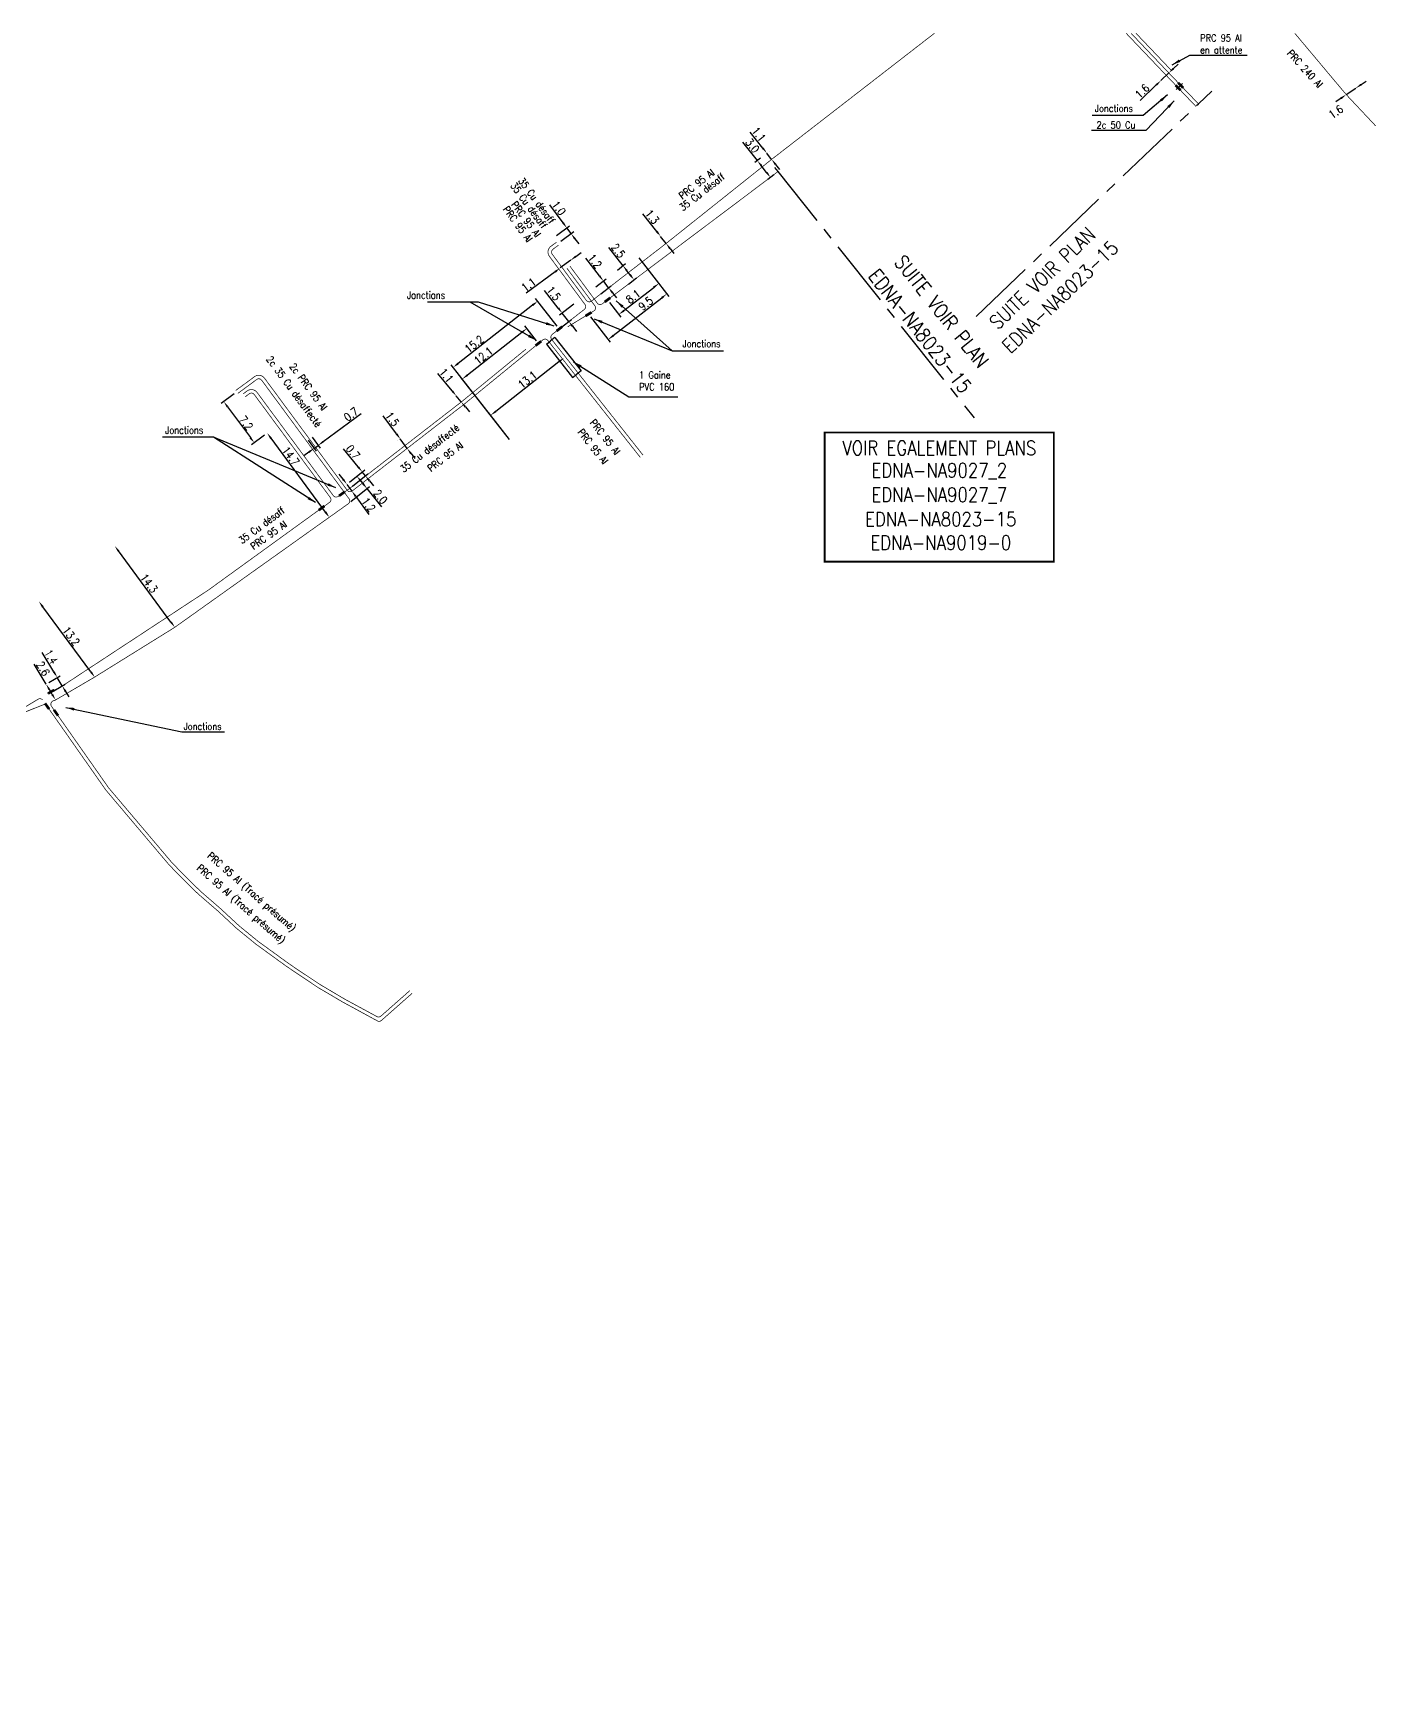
# Model space of a CAD drawing. Header units: millimetres. Extents: x 185000 to 186000, y 127000 to 128000.
# Drawn here: x 185811.2 to 186000, y 127768.6 to 128000.1 of the extents above; entities that cross this region are included whole.
import ezdxf
from ezdxf.enums import TextEntityAlignment as Align

# ---------------------------------------------------------------- set-up
doc = ezdxf.new("R2010")
doc.units = ezdxf.units.MM
doc.header["$PDMODE"] = 34
doc.linetypes.add('CENTER2', pattern=[28.575, 19.05, -3.175, 3.175, -3.175])
doc.layers.get('0').update_dxf_attribs({"linetype": 'CONTINUOUS'})
doc.layers.get('DEFPOINTS').update_dxf_attribs({"linetype": 'CONTINUOUS'})
for name, color, linetype in [('M_120', 5, 'M_ST_13'), ('M_300', 7, 'CONTINUOUS'), ('M_400', 7, 'CONTINUOUS'), ('M_908', 252, 'CONTINUOUS'), ('M_930', 7, 'CONTINUOUS')]:
    doc.layers.add(name, color=color, linetype=linetype)
doc.styles.get("Standard").update_dxf_attribs({"font": 'romans.shx', "width": 0.85})
doc.linetypes.add('M_ST_13', pattern='A,5,-0.3,["oo",Standard,S=1.5,R=0,X=0,Y=-0.5],-3', length=8.3)
doc.linetypes.add('MT_HS', pattern='A,2,-1,["E",Standard,S=0.85,R=0,X=-0.27,Y=-0.4],-1', length=4)
doc.dimstyles.get("Standard").update_dxf_attribs({"dimtxt": 1.5, "dimasz": 1.2, "dimexe": 0.625, "dimexo": 0.625, "dimgap": 0.25, "dimtad": 1, "dimdec": 1, "dimzin": 0, "dimdsep": 46, "dimtxsty": 'Standard', "dimcen": -0.5, "dimadec": 0, "dimazin": 0, "dimtfac": 1, "dimtdec": 1, "dimtmove": 0, "dimatfit": 3, "dimfxl": 0, "dimtolj": 1, "dimtzin": 0, "dimarcsym": 0})

# ---------------------------------------------------------------- blocks, each defined once
blk = doc.blocks.new('*D26')
at = {"layer": 'DEFPOINTS', "color": 0, "linetype": 'Continuous', "transparency": 16777216}
for p in [(185997.18, 127992.27), (185997.18, 127992.27), (185995.86, 127991.37)]:
    blk.add_point(p, dxfattribs=at)
at = {"layer": 'M_120', "color": 0, "linetype": 'Continuous', "lineweight": -2, "transparency": 16777216}
for p, q in [((185995.86, 127991.37), (185997.18, 127992.27)), ((185997.93, 127992.78), (185998.67, 127993.29)), ((185995.12, 127990.86), (185994.38, 127990.36))]:
    blk.add_line(p, q, dxfattribs=at)
at = {"layer": 'M_120', "color": 0, "linetype": 'Continuous', "transparency": 16777216}
for points in [[(185997.84, 127992.9), (185998.01, 127992.66), (185997.18, 127992.27)], [(185995.03, 127990.99), (185995.2, 127990.74), (185995.86, 127991.37)]]:
    blk.add_solid(points, dxfattribs=at)
at = {"layer": 'M_120', "color": 0, "linetype": 'Continuous', "transparency": 16777216, "insert": (185994.39, 127988.96), "char_height": 1.125, "attachment_point": 5, "rotation": 34.3166}
blk.add_mtext('\\A1;1.6', dxfattribs=at)
blk = doc.blocks.new('*D255')
at = {"layer": 'DEFPOINTS', "color": 0, "linetype": 'MT_HS', "transparency": 16777216}
for p in [(185813.03, 127908.5), (185814.6, 127909.43), (185813.75, 127907.29)]:
    blk.add_point(p, dxfattribs=at)
at = {"layer": 'M_908', "color": 0, "linetype": 'MT_HS', "lineweight": -2, "transparency": 16777216}
for p, q in [((185814.14, 127910.2), (185812.51, 127912.94)), ((185813.44, 127908.74), (185815.01, 127909.67)), ((185814.15, 127907.53), (185815.72, 127908.47)), ((185815.32, 127908.23), (185814.6, 127909.43)), ((185815.78, 127907.45), (185816.24, 127906.68))]:
    blk.add_line(p, q, dxfattribs=at)
at = {"layer": 'M_908', "color": 0, "linetype": 'MT_HS', "transparency": 16777216}
for points in [[(185814.27, 127910.28), (185814.01, 127910.13), (185814.6, 127909.43)], [(185815.91, 127907.53), (185815.65, 127907.38), (185815.32, 127908.23)]]:
    blk.add_solid(points, dxfattribs=at)
at = {"layer": 'M_908', "color": 0, "linetype": 'MT_HS', "transparency": 16777216, "insert": (185813.74, 127912.34), "char_height": 1.125, "attachment_point": 5, "rotation": 300.7984}
blk.add_mtext('\\A1;1.4', dxfattribs=at)
blk = doc.blocks.new('*D256')
at = {"layer": 'DEFPOINTS', "color": 0, "linetype": 'Continuous', "transparency": 16777216}
for p in [(185857.49, 127938.33), (185855.33, 127936.58), (185855.77, 127936.03)]:
    blk.add_point(p, dxfattribs=at)
at = {"layer": 'M_908', "color": 0, "linetype": 'Continuous', "lineweight": -2, "transparency": 16777216}
for p, q in [((185856.92, 127939.03), (185854.85, 127941.58)), ((185855.69, 127936.87), (185857.85, 127938.63)), ((185857.93, 127937.79), (185857.49, 127938.33)), ((185856.13, 127936.33), (185858.29, 127938.08)), ((185858.5, 127937.09), (185859.06, 127936.39))]:
    blk.add_line(p, q, dxfattribs=at)
at = {"layer": 'M_908', "color": 0, "linetype": 'Continuous', "transparency": 16777216}
for points in [[(185857.04, 127939.12), (185856.8, 127938.94), (185857.49, 127938.33)], [(185858.61, 127937.18), (185858.38, 127936.99), (185857.93, 127937.79)]]:
    blk.add_solid(points, dxfattribs=at)
at = {"layer": 'M_908', "color": 0, "linetype": 'Continuous', "transparency": 16777216, "insert": (185856.19, 127941.12), "char_height": 1.125, "attachment_point": 5, "rotation": 309.061}
blk.add_mtext('\\A1;0.7', dxfattribs=at)
blk = doc.blocks.new('*D257')
at = {"layer": 'DEFPOINTS', "color": 0, "linetype": 'Continuous', "transparency": 16777216}
for p in [(185870.72, 127949.01), (185870.72, 127949.01), (185871.42, 127948.16)]:
    blk.add_point(p, dxfattribs=at)
at = {"layer": 'M_908', "color": 0, "linetype": 'Continuous', "lineweight": -2, "transparency": 16777216}
for p, q in [((185870.15, 127949.71), (185868.12, 127952.17)), ((185871.42, 127948.16), (185870.72, 127949.01)), ((185871.99, 127947.47), (185872.56, 127946.77))]:
    blk.add_line(p, q, dxfattribs=at)
at = {"layer": 'M_908', "color": 0, "linetype": 'Continuous', "transparency": 16777216}
for points in [[(185870.26, 127949.8), (185870.03, 127949.61), (185870.72, 127949.01)], [(185872.1, 127947.56), (185871.87, 127947.37), (185871.42, 127948.16)]]:
    blk.add_solid(points, dxfattribs=at)
at = {"layer": 'M_908', "color": 0, "linetype": 'Continuous', "transparency": 16777216, "insert": (185869.33, 127951.89), "char_height": 1.125, "attachment_point": 5, "rotation": 309.4143}
blk.add_mtext('\\A1;1.1', dxfattribs=at)
blk = doc.blocks.new('*D258')
at = {"layer": 'DEFPOINTS', "color": 0, "linetype": 'Continuous', "transparency": 16777216}
for p in [(185896.08, 127968.81), (185899.19, 127964.82), (185891.97, 127962.51)]:
    blk.add_point(p, dxfattribs=at)
at = {"layer": 'M_908', "color": 0, "linetype": 'Continuous', "lineweight": -2, "transparency": 16777216}
for p, q in [((185896.37, 127968.44), (185899.47, 127964.45)), ((185894.28, 127961.01), (185898.48, 127964.27)), ((185892.26, 127962.14), (185893.86, 127960.08))]:
    blk.add_line(p, q, dxfattribs=at)
at = {"layer": 'M_908', "color": 0, "linetype": 'Continuous', "transparency": 16777216}
for points in [[(185898.38, 127964.39), (185898.57, 127964.15), (185899.19, 127964.82)], [(185894.19, 127961.12), (185894.38, 127960.89), (185893.57, 127960.45)]]:
    blk.add_solid(points, dxfattribs=at)
at = {"layer": 'M_908', "color": 0, "linetype": 'Continuous', "transparency": 16777216, "insert": (185895.59, 127962.98), "char_height": 1.125, "attachment_point": 5, "rotation": 37.8906}
blk.add_mtext('\\A1;8.1', dxfattribs=at)
blk = doc.blocks.new('*D259')
at = {"layer": 'DEFPOINTS', "color": 0, "linetype": 'Continuous', "transparency": 16777216}
for p in [(185893.02, 127966.43), (185894.16, 127967.32), (185894.55, 127964.45)]:
    blk.add_point(p, dxfattribs=at)
at = {"layer": 'M_908', "color": 0, "linetype": 'Continuous', "lineweight": -2, "transparency": 16777216}
for p, q in [((185894.16, 127967.32), (185892.15, 127969.9)), ((185893.39, 127966.71), (185894.53, 127967.61)), ((185895.15, 127966.05), (185894.72, 127966.61)), ((185894.92, 127964.74), (185896.07, 127965.63))]:
    blk.add_line(p, q, dxfattribs=at)
at = {"layer": 'M_908', "color": 0, "linetype": 'Continuous', "transparency": 16777216}
for points in [[(185894.84, 127966.7), (185894.6, 127966.51), (185894.16, 127967.32)], [(185895.27, 127966.15), (185895.03, 127965.96), (185895.7, 127965.34)]]:
    blk.add_solid(points, dxfattribs=at)
at = {"layer": 'M_908', "color": 0, "linetype": 'Continuous', "transparency": 16777216, "insert": (185893.47, 127969.43), "char_height": 1.125, "attachment_point": 5, "rotation": 307.8906}
blk.add_mtext('\\A1;2.5', dxfattribs=at)
blk = doc.blocks.new('*D260')
at = {"layer": 'DEFPOINTS', "color": 0, "linetype": 'Continuous', "transparency": 16777216}
for p in [(185913.86, 127982.74), (185913.05, 127982.1), (185915.71, 127980.37)]:
    blk.add_point(p, dxfattribs=at)
at = {"layer": 'M_908', "color": 0, "linetype": 'Continuous', "lineweight": -2, "transparency": 16777216}
for p, q in [((185913.05, 127982.1), (185911.03, 127984.68)), ((185913.5, 127982.45), (185912.68, 127981.81)), ((185914.34, 127980.44), (185913.6, 127981.39)), ((185915.35, 127980.09), (185914.53, 127979.45))]:
    blk.add_line(p, q, dxfattribs=at)
at = {"layer": 'M_908', "color": 0, "linetype": 'Continuous', "transparency": 16777216}
for points in [[(185913.72, 127981.48), (185913.49, 127981.3), (185913.05, 127982.1)], [(185914.46, 127980.54), (185914.23, 127980.35), (185914.9, 127979.74)]]:
    blk.add_solid(points, dxfattribs=at)
at = {"layer": 'M_908', "color": 0, "linetype": 'Continuous', "transparency": 16777216, "insert": (185912.35, 127984.2), "char_height": 1.125, "attachment_point": 5, "rotation": 308.0736}
blk.add_mtext('\\A1;3.0', dxfattribs=at)
blk = doc.blocks.new('*D261')
at = {"layer": 'DEFPOINTS', "color": 0, "linetype": 'Continuous', "transparency": 16777216}
for p in [(185896.08, 127968.81), (185900.33, 127963.36), (185889.3, 127960.5)]:
    blk.add_point(p, dxfattribs=at)
at = {"layer": 'M_908', "color": 0, "linetype": 'Continuous', "lineweight": -2, "transparency": 16777216}
for p, q in [((185896.37, 127968.44), (185900.61, 127962.99)), ((185892.78, 127957.49), (185899.62, 127962.8)), ((185889.59, 127960.13), (185892.36, 127956.56))]:
    blk.add_line(p, q, dxfattribs=at)
at = {"layer": 'M_908', "color": 0, "linetype": 'Continuous', "transparency": 16777216}
for points in [[(185899.52, 127962.92), (185899.71, 127962.69), (185900.33, 127963.36)], [(185892.69, 127957.61), (185892.88, 127957.37), (185892.07, 127956.93)]]:
    blk.add_solid(points, dxfattribs=at)
at = {"layer": 'M_908', "color": 0, "linetype": 'Continuous', "transparency": 16777216, "insert": (185897.36, 127962), "char_height": 1.125, "attachment_point": 5, "rotation": 37.8908}
blk.add_mtext('\\A1;9.5', dxfattribs=at)
blk = doc.blocks.new('*D367')
at = {"layer": 'DEFPOINTS', "color": 0, "linetype": 'Continuous', "transparency": 16777216}
for p in [(185885.33, 127967), (185886.81, 127968.09), (185886.81, 127968.09)]:
    blk.add_point(p, dxfattribs=at)
at = {"layer": 'M_120', "color": 0, "linetype": 'Continuous', "lineweight": -2, "transparency": 16777216}
for p, q in [((185887.53, 127968.62), (185888.26, 127969.16)), ((185884.61, 127966.47), (185880.54, 127963.46)), ((185886.81, 127968.09), (185885.33, 127967))]:
    blk.add_line(p, q, dxfattribs=at)
at = {"layer": 'M_120', "color": 0, "linetype": 'Continuous', "transparency": 16777216}
for points in [[(185887.44, 127968.74), (185887.62, 127968.5), (185886.81, 127968.09)], [(185884.52, 127966.59), (185884.7, 127966.34), (185885.33, 127967)]]:
    blk.add_solid(points, dxfattribs=at)
at = {"layer": 'M_120', "color": 0, "linetype": 'Continuous', "transparency": 16777216, "insert": (185880.89, 127964.65), "char_height": 1.125, "attachment_point": 5, "rotation": 36.4218}
blk.add_mtext('\\A1;1.1', dxfattribs=at)
blk = doc.blocks.new('*D368')
at = {"layer": 'DEFPOINTS', "color": 0, "linetype": 'Continuous', "transparency": 16777216}
for p in [(185884.44, 127971.29), (185886.27, 127972.63), (185885.04, 127970.48)]:
    blk.add_point(p, dxfattribs=at)
at = {"layer": 'M_120', "color": 0, "linetype": 'Continuous', "lineweight": -2, "transparency": 16777216}
for p, q in [((185885.73, 127973.36), (185883.87, 127975.88)), ((185884.82, 127971.57), (185886.64, 127972.91)), ((185885.42, 127970.76), (185887.24, 127972.11)), ((185886.86, 127971.83), (185886.27, 127972.63)), ((185887.39, 127971.1), (185887.93, 127970.38))]:
    blk.add_line(p, q, dxfattribs=at)
at = {"layer": 'M_120', "color": 0, "linetype": 'Continuous', "transparency": 16777216}
for points in [[(185885.85, 127973.44), (185885.61, 127973.27), (185886.27, 127972.63)], [(185887.51, 127971.19), (185887.27, 127971.01), (185886.86, 127971.83)]]:
    blk.add_solid(points, dxfattribs=at)
at = {"layer": 'M_120', "color": 0, "linetype": 'Continuous', "transparency": 16777216, "insert": (185885.14, 127975.43), "char_height": 1.125, "attachment_point": 5, "rotation": 306.4218}
blk.add_mtext('\\A1;1.0', dxfattribs=at)
blk = doc.blocks.new('*D369')
at = {"layer": 'DEFPOINTS', "color": 0, "linetype": 'Continuous', "transparency": 16777216}
for p in [(185899.45, 127971.44), (185899.45, 127971.44), (185900.22, 127970.45)]:
    blk.add_point(p, dxfattribs=at)
at = {"layer": 'M_120', "color": 0, "linetype": 'Continuous', "lineweight": -2, "transparency": 16777216}
for p, q in [((185898.9, 127972.15), (185896.97, 127974.63)), ((185900.22, 127970.45), (185899.45, 127971.44)), ((185900.77, 127969.74), (185901.32, 127969.02))]:
    blk.add_line(p, q, dxfattribs=at)
at = {"layer": 'M_120', "color": 0, "linetype": 'Continuous', "transparency": 16777216}
for points in [[(185899.02, 127972.24), (185898.78, 127972.05), (185899.45, 127971.44)], [(185900.88, 127969.83), (185900.65, 127969.64), (185900.22, 127970.45)]]:
    blk.add_solid(points, dxfattribs=at)
at = {"layer": 'M_120', "color": 0, "linetype": 'Continuous', "transparency": 16777216, "insert": (185898.25, 127974.2), "char_height": 1.125, "attachment_point": 5, "rotation": 307.7825}
blk.add_mtext('\\A1;1.3', dxfattribs=at)
blk = doc.blocks.new('*D370')
at = {"layer": 'DEFPOINTS', "color": 0, "linetype": 'Continuous', "transparency": 16777216}
for p in [(185914.38, 127983.14), (185914.38, 127983.14), (185915.06, 127982.27)]:
    blk.add_point(p, dxfattribs=at)
at = {"layer": 'M_120', "color": 0, "linetype": 'Continuous', "lineweight": -2, "transparency": 16777216}
for p, q in [((185913.83, 127983.85), (185912.06, 127986.11)), ((185915.06, 127982.27), (185914.38, 127983.14)), ((185914.75, 127983.43), (185914.75, 127983.43)), ((185915.43, 127982.56), (185915.43, 127982.56)), ((185915.61, 127981.56), (185916.16, 127980.85))]:
    blk.add_line(p, q, dxfattribs=at)
at = {"layer": 'M_120', "color": 0, "linetype": 'Continuous', "transparency": 16777216}
for points in [[(185913.95, 127983.94), (185913.71, 127983.76), (185914.38, 127983.14)], [(185915.73, 127981.65), (185915.49, 127981.47), (185915.06, 127982.27)]]:
    blk.add_solid(points, dxfattribs=at)
at = {"layer": 'M_120', "color": 0, "linetype": 'Continuous', "transparency": 16777216, "insert": (185913.26, 127985.8), "char_height": 1.125, "attachment_point": 5, "rotation": 307.94}
blk.add_mtext('\\A1;1.1', dxfattribs=at)
blk = doc.blocks.new('*D371')
at = {"layer": 'DEFPOINTS', "color": 0, "linetype": 'Continuous', "transparency": 16777216}
for p in [(185862.84, 127942.96), (185862.84, 127942.96), (185863.82, 127941.64)]:
    blk.add_point(p, dxfattribs=at)
at = {"layer": 'M_120', "color": 0, "linetype": 'Continuous', "lineweight": -2, "transparency": 16777216}
for p, q in [((185862.31, 127943.68), (185860.44, 127946.21)), ((185863.82, 127941.64), (185862.84, 127942.96)), ((185862.46, 127942.68), (185862.46, 127942.68)), ((185863.44, 127941.36), (185863.44, 127941.36)), ((185864.35, 127940.91), (185864.88, 127940.19))]:
    blk.add_line(p, q, dxfattribs=at)
at = {"layer": 'M_120', "color": 0, "linetype": 'Continuous', "transparency": 16777216}
for points in [[(185862.43, 127943.77), (185862.19, 127943.59), (185862.84, 127942.96)], [(185864.47, 127941), (185864.23, 127940.82), (185863.82, 127941.64)]]:
    blk.add_solid(points, dxfattribs=at)
at = {"layer": 'M_120', "color": 0, "linetype": 'Continuous', "transparency": 16777216, "insert": (185861.71, 127945.76), "char_height": 1.125, "attachment_point": 5, "rotation": 306.4218}
blk.add_mtext('\\A1;1.5', dxfattribs=at)
blk = doc.blocks.new('*D372')
at = {"layer": 'DEFPOINTS', "color": 0, "linetype": 'Continuous', "transparency": 16777216}
for p in [(185855.33, 127936.58), (185855.33, 127936.58), (185856.04, 127935.61)]:
    blk.add_point(p, dxfattribs=at)
at = {"layer": 'M_120', "color": 0, "linetype": 'Continuous', "lineweight": -2, "transparency": 16777216}
for p, q in [((185854.79, 127937.3), (185854.26, 127938.03)), ((185855.33, 127936.58), (185856.04, 127935.61)), ((185856.42, 127935.89), (185856.42, 127935.89)), ((185856.58, 127934.89), (185858.44, 127932.36))]:
    blk.add_line(p, q, dxfattribs=at)
at = {"layer": 'M_120', "color": 0, "linetype": 'Continuous', "transparency": 16777216}
for points in [[(185854.91, 127937.39), (185854.67, 127937.21), (185855.33, 127936.58)], [(185856.7, 127934.98), (185856.45, 127934.8), (185856.04, 127935.61)]]:
    blk.add_solid(points, dxfattribs=at)
at = {"layer": 'M_120', "color": 0, "linetype": 'Continuous', "transparency": 16777216, "insert": (185858.38, 127933.71), "char_height": 1.125, "attachment_point": 5, "rotation": 306.4218}
blk.add_mtext('\\A1;1.2', dxfattribs=at)
blk = doc.blocks.new('*D373')
at = {"layer": 'DEFPOINTS', "color": 0, "linetype": 'Continuous', "transparency": 16777216}
for p in [(185839.86, 127949.57), (185844.14, 127943.78), (185842.3, 127942.43)]:
    blk.add_point(p, dxfattribs=at)
at = {"layer": 'M_120', "color": 0, "linetype": 'Continuous', "lineweight": -2, "transparency": 16777216}
for p, q in [((185839.48, 127949.3), (185837.65, 127947.94)), ((185838.56, 127947.49), (185841.76, 127943.15)), ((185843.76, 127943.5), (185841.92, 127942.15))]:
    blk.add_line(p, q, dxfattribs=at)
at = {"layer": 'M_120', "color": 0, "linetype": 'Continuous', "transparency": 16777216}
for points in [[(185838.68, 127947.58), (185838.44, 127947.41), (185838.02, 127948.22)], [(185841.88, 127943.24), (185841.64, 127943.06), (185842.3, 127942.43)]]:
    blk.add_solid(points, dxfattribs=at)
at = {"layer": 'M_120', "color": 0, "linetype": 'Continuous', "transparency": 16777216, "insert": (185841.17, 127945.21), "char_height": 1.125, "attachment_point": 5, "rotation": 306.4218}
blk.add_mtext('\\A1;7.2', dxfattribs=at)
blk = doc.blocks.new('*D374')
at = {"layer": 'DEFPOINTS', "color": 0, "linetype": 'Continuous', "transparency": 16777216}
for p in [(185849.59, 127943.18), (185850.15, 127943.6), (185851.29, 127942.05)]:
    blk.add_point(p, dxfattribs=at)
at = {"layer": 'M_120', "color": 0, "linetype": 'Continuous', "lineweight": -2, "transparency": 16777216}
for p, q in [((185852.01, 127942.59), (185857.34, 127946.52)), ((185850.43, 127943.22), (185851.57, 127941.68)), ((185850, 127941.1), (185849.28, 127940.57)), ((185849.87, 127942.8), (185851, 127941.26)), ((185850.72, 127941.64), (185851.29, 127942.05))]:
    blk.add_line(p, q, dxfattribs=at)
at = {"layer": 'M_120', "color": 0, "linetype": 'Continuous', "transparency": 16777216}
for points in [[(185849.91, 127941.23), (185850.09, 127940.98), (185850.72, 127941.64)], [(185851.92, 127942.71), (185852.1, 127942.47), (185851.29, 127942.05)]]:
    blk.add_solid(points, dxfattribs=at)
at = {"layer": 'M_120', "color": 0, "linetype": 'Continuous', "transparency": 16777216, "insert": (185855.93, 127946.42), "char_height": 1.125, "attachment_point": 5, "rotation": 36.4218}
blk.add_mtext('\\A1;0.7', dxfattribs=at)
blk = doc.blocks.new('*D375')
at = {"layer": 'DEFPOINTS', "color": 0, "linetype": 'Continuous', "transparency": 16777216}
for p in [(185822.68, 127927.95), (185822.68, 127927.95), (185831.14, 127916.48)]:
    blk.add_point(p, dxfattribs=at)
at = {"layer": 'M_120', "color": 0, "linetype": 'Continuous', "lineweight": -2, "transparency": 16777216}
blk.add_line((185830.6, 127917.2), (185823.21, 127927.22), dxfattribs=at)
at = {"layer": 'M_120', "color": 0, "linetype": 'Continuous', "transparency": 16777216}
for points in [[(185823.33, 127927.31), (185823.09, 127927.13), (185822.68, 127927.95)], [(185830.72, 127917.29), (185830.48, 127917.12), (185831.14, 127916.48)]]:
    blk.add_solid(points, dxfattribs=at)
at = {"layer": 'M_120', "color": 0, "linetype": 'Continuous', "transparency": 16777216, "insert": (185827.51, 127922.66), "char_height": 1.125, "attachment_point": 5, "rotation": 306.4218}
blk.add_mtext('\\A1;14.3', dxfattribs=at)
blk = doc.blocks.new('*D376')
at = {"layer": 'DEFPOINTS', "color": 0, "linetype": 'Continuous', "transparency": 16777216}
for p in [(185844.14, 127943.78), (185844.14, 127943.78), (185852.86, 127931.95)]:
    blk.add_point(p, dxfattribs=at)
at = {"layer": 'M_120', "color": 0, "linetype": 'Continuous', "lineweight": -2, "transparency": 16777216}
for p, q in [((185843.76, 127943.5), (185843.76, 127943.5)), ((185852.33, 127932.68), (185844.67, 127943.06)), ((185852.49, 127931.67), (185852.49, 127931.67))]:
    blk.add_line(p, q, dxfattribs=at)
at = {"layer": 'M_120', "color": 0, "linetype": 'Continuous', "transparency": 16777216}
for points in [[(185844.79, 127943.15), (185844.55, 127942.97), (185844.14, 127943.78)], [(185852.45, 127932.77), (185852.21, 127932.59), (185852.86, 127931.95)]]:
    blk.add_solid(points, dxfattribs=at)
at = {"layer": 'M_120', "color": 0, "linetype": 'Continuous', "transparency": 16777216, "insert": (185847.44, 127940.56), "char_height": 1.125, "attachment_point": 5, "rotation": 306.4218}
blk.add_mtext('\\A1;14.7', dxfattribs=at)
blk = doc.blocks.new('*D377')
at = {"layer": 'DEFPOINTS', "color": 0, "linetype": 'Continuous', "transparency": 16777216}
for p in [(185812.04, 127920.1), (185812.04, 127920.1), (185819.87, 127909.48)]:
    blk.add_point(p, dxfattribs=at)
at = {"layer": 'M_120', "color": 0, "linetype": 'Continuous', "lineweight": -2, "transparency": 16777216}
blk.add_line((185819.34, 127910.2), (185812.57, 127919.37), dxfattribs=at)
at = {"layer": 'M_120', "color": 0, "linetype": 'Continuous', "transparency": 16777216}
for points in [[(185812.69, 127919.46), (185812.45, 127919.28), (185812.04, 127920.1)], [(185819.46, 127910.29), (185819.22, 127910.11), (185819.87, 127909.48)]]:
    blk.add_solid(points, dxfattribs=at)
at = {"layer": 'M_120', "color": 0, "linetype": 'Continuous', "transparency": 16777216, "insert": (185816.56, 127915.23), "char_height": 1.125, "attachment_point": 5, "rotation": 306.4218}
blk.add_mtext('\\A1;13.2', dxfattribs=at)
blk = doc.blocks.new('*D378')
at = {"layer": 'DEFPOINTS', "color": 0, "linetype": 'Continuous', "transparency": 16777216}
for p in [(185813.03, 127908.5), (185813.03, 127908.5), (185814.37, 127906.26)]:
    blk.add_point(p, dxfattribs=at)
at = {"layer": 'M_120', "color": 0, "linetype": 'Continuous', "lineweight": -2, "transparency": 16777216}
for p, q in [((185813.03, 127908.5), (185811.36, 127911.31)), ((185813.9, 127907.04), (185813.5, 127907.72))]:
    blk.add_line(p, q, dxfattribs=at)
at = {"layer": 'M_120', "color": 0, "linetype": 'Continuous', "transparency": 16777216}
for points in [[(185813.62, 127907.8), (185813.37, 127907.65), (185813.03, 127908.5)], [(185814.03, 127907.11), (185813.78, 127906.96), (185814.37, 127906.26)]]:
    blk.add_solid(points, dxfattribs=at)
at = {"layer": 'M_120', "color": 0, "linetype": 'Continuous', "transparency": 16777216, "insert": (185812.61, 127910.67), "char_height": 1.125, "attachment_point": 5, "rotation": 300.7984}
blk.add_mtext('\\A1;2.6', dxfattribs=at)
blk = doc.blocks.new('*D404')
at = {"layer": 'DEFPOINTS', "color": 0, "linetype": 'Continuous', "transparency": 16777216}
for p in [(185970.91, 127994.42), (185969.79, 127993.35), (185969.79, 127993.35)]:
    blk.add_point(p, dxfattribs=at)
at = {"layer": 'M_120', "color": 0, "linetype": 'Continuous', "lineweight": -2, "transparency": 16777216}
for p, q in [((185970.91, 127994.42), (185969.79, 127993.35)), ((185971.56, 127995.04), (185972.21, 127995.67)), ((185969.14, 127992.73), (185966.87, 127990.55))]:
    blk.add_line(p, q, dxfattribs=at)
at = {"layer": 'M_120', "color": 0, "linetype": 'Continuous', "transparency": 16777216}
for points in [[(185971.46, 127995.15), (185971.66, 127994.94), (185970.91, 127994.42)], [(185969.04, 127992.84), (185969.24, 127992.62), (185969.79, 127993.35)]]:
    blk.add_solid(points, dxfattribs=at)
at = {"layer": 'M_120', "color": 0, "linetype": 'Continuous', "transparency": 16777216, "insert": (185967.16, 127991.87), "char_height": 1.125, "attachment_point": 5, "rotation": 43.751}
blk.add_mtext('\\A1;1.6', dxfattribs=at)
blk = doc.blocks.new('*D405')
at = {"layer": 'DEFPOINTS', "color": 0, "linetype": 'Continuous', "transparency": 16777216}
for p in [(185855.33, 127936.58), (185856.74, 127937.73), (185855.53, 127933.85)]:
    blk.add_point(p, dxfattribs=at)
at = {"layer": 'M_120', "color": 0, "linetype": 'Continuous', "lineweight": -2, "transparency": 16777216}
for p, q in [((185855.69, 127936.87), (185857.11, 127938.02)), ((185855.89, 127934.15), (185858.52, 127936.28)), ((185857.31, 127937.03), (185857.59, 127936.68)), ((185858.16, 127935.98), (185860.22, 127933.44))]:
    blk.add_line(p, q, dxfattribs=at)
at = {"layer": 'M_120', "color": 0, "linetype": 'Continuous', "transparency": 16777216}
for points in [[(185857.43, 127937.12), (185857.19, 127936.93), (185856.74, 127937.73)], [(185857.71, 127936.78), (185857.47, 127936.59), (185858.16, 127935.98)]]:
    blk.add_solid(points, dxfattribs=at)
at = {"layer": 'M_120', "color": 0, "linetype": 'Continuous', "transparency": 16777216, "insert": (185860.06, 127934.83), "char_height": 1.125, "attachment_point": 5, "rotation": 309.061}
blk.add_mtext('\\A1;2.0', dxfattribs=at)
blk = doc.blocks.new('M_300_04')
at = {"color": 0, "linetype": 'Continuous'}
blk.add_line((0, 0.375), (0, -0.375), dxfattribs=at)
blk.add_solid([(-0.5, 0.1875), (-0.5, -0.1875), (0.5, 0.1875), (0.5, -0.1875)], dxfattribs=at)
at = {"color": 0, "linetype": 'Continuous', "width": 0.75, "flags": 3}
for tag, p in [('DEF_LEG', (0, -5)), ('DEF_COUP', (0, -7.5)), ('DEF_TYPE', (0, -10))]:
    blk.add_attdef(tag, text='', height=1.2, dxfattribs=at).set_placement(p, align=Align.MIDDLE)
blk = doc.blocks.new('M_300_03')
at = {"color": 0, "linetype": 'Continuous'}
blk.add_solid([(-0.5, 0.1875), (-0.5, -0.1875), (0.5, 0.1875), (0.5, -0.1875)], dxfattribs=at)
at = {"color": 0, "linetype": 'Continuous', "width": 0.75, "flags": 3}
for tag, p in [('DEF_LEG', (0, -5)), ('DEF_COUP', (0, -7.5)), ('DEF_TYPE', (0, -10))]:
    blk.add_attdef(tag, text='', height=1.2, dxfattribs=at).set_placement(p, align=Align.MIDDLE)
blk = doc.blocks.new('*D502')
at = {"layer": 'DEFPOINTS', "color": 0, "linetype": 'Continuous', "transparency": 16777216}
for p in [(185885.87, 127954.36), (185875.56, 127946.29), (185878.51, 127942.53)]:
    blk.add_point(p, dxfattribs=at)
at = {"layer": 'M_120', "color": 0, "linetype": 'Continuous', "lineweight": -2, "transparency": 16777216}
for p, q in [((185885.16, 127953.81), (185876.27, 127946.84)), ((185878.22, 127942.9), (185875.27, 127946.66))]:
    blk.add_line(p, q, dxfattribs=at)
at = {"layer": 'M_120', "color": 0, "linetype": 'Continuous', "transparency": 16777216}
for points in [[(185885.06, 127953.92), (185885.25, 127953.69), (185885.87, 127954.36)], [(185876.18, 127946.96), (185876.36, 127946.73), (185875.56, 127946.29)]]:
    blk.add_solid(points, dxfattribs=at)
at = {"layer": 'M_120', "color": 0, "linetype": 'Continuous', "transparency": 16777216, "insert": (185880.72, 127951.28), "char_height": 1.125, "attachment_point": 5, "rotation": 38.0794}
blk.add_mtext('\\A1;13.1', dxfattribs=at)
blk = doc.blocks.new('*D503')
at = {"layer": 'DEFPOINTS', "color": 0, "linetype": 'Continuous', "transparency": 16777216}
for p in [(185882.27, 127956.4), (185871.57, 127951.39), (185878.51, 127942.53)]:
    blk.add_point(p, dxfattribs=at)
at = {"layer": 'M_120', "color": 0, "linetype": 'Continuous', "lineweight": -2, "transparency": 16777216}
for p, q in [((185879.93, 127957.94), (185872.28, 127951.94)), ((185881.99, 127956.77), (185880.35, 127958.86)), ((185878.22, 127942.9), (185871.28, 127951.76))]:
    blk.add_line(p, q, dxfattribs=at)
at = {"layer": 'M_120', "color": 0, "linetype": 'Continuous', "transparency": 16777216}
for points in [[(185879.84, 127958.06), (185880.02, 127957.82), (185880.64, 127958.49)], [(185872.19, 127952.06), (185872.37, 127951.82), (185871.57, 127951.39)]]:
    blk.add_solid(points, dxfattribs=at)
at = {"layer": 'M_120', "color": 0, "linetype": 'Continuous', "transparency": 16777216, "insert": (185874.53, 127954.66), "char_height": 1.125, "attachment_point": 5, "rotation": 38.0794}
blk.add_mtext('\\A1;12.1', dxfattribs=at)
blk = doc.blocks.new('*D504')
at = {"layer": 'DEFPOINTS', "color": 0, "linetype": 'Continuous', "transparency": 16777216}
for p in [(185887.6, 127962.2), (185885.61, 127960.66), (185885.21, 127958.44)]:
    blk.add_point(p, dxfattribs=at)
at = {"layer": 'M_120', "color": 0, "linetype": 'Continuous', "lineweight": -2, "transparency": 16777216}
for p, q in [((185885.06, 127961.37), (185883.13, 127963.85)), ((185887.23, 127961.92), (185885.24, 127960.37)), ((185885.58, 127958.73), (185886.91, 127959.77)), ((185886.54, 127959.48), (185885.61, 127960.66)), ((185887.09, 127958.77), (185887.64, 127958.06))]:
    blk.add_line(p, q, dxfattribs=at)
at = {"layer": 'M_120', "color": 0, "linetype": 'Continuous', "transparency": 16777216}
for points in [[(185885.18, 127961.46), (185884.94, 127961.28), (185885.61, 127960.66)], [(185887.21, 127958.86), (185886.97, 127958.68), (185886.54, 127959.48)]]:
    blk.add_solid(points, dxfattribs=at)
at = {"layer": 'M_120', "color": 0, "linetype": 'Continuous', "transparency": 16777216, "insert": (185884.41, 127963.43), "char_height": 1.125, "attachment_point": 5, "rotation": 307.8906}
blk.add_mtext('\\A1;1.5', dxfattribs=at)
blk = doc.blocks.new('*D505')
at = {"layer": 'DEFPOINTS', "color": 0, "linetype": 'Continuous', "transparency": 16777216}
for p in [(185885.21, 127958.44), (185870.28, 127953.03), (185878.51, 127942.53)]:
    blk.add_point(p, dxfattribs=at)
at = {"layer": 'M_120', "color": 0, "linetype": 'Continuous', "lineweight": -2, "transparency": 16777216}
for p, q in [((185881.45, 127961.78), (185870.99, 127953.58)), ((185884.92, 127958.81), (185881.87, 127962.7)), ((185878.22, 127942.9), (185869.99, 127953.4))]:
    blk.add_line(p, q, dxfattribs=at)
at = {"layer": 'M_120', "color": 0, "linetype": 'Continuous', "transparency": 16777216}
for points in [[(185881.36, 127961.9), (185881.54, 127961.66), (185882.16, 127962.33)], [(185870.9, 127953.7), (185871.08, 127953.46), (185870.28, 127953.03)]]:
    blk.add_solid(points, dxfattribs=at)
at = {"layer": 'M_120', "color": 0, "linetype": 'Continuous', "transparency": 16777216, "insert": (185873.24, 127956.3), "char_height": 1.125, "attachment_point": 5, "rotation": 38.0794}
blk.add_mtext('\\A1;15.2', dxfattribs=at)
blk = doc.blocks.new('*D506')
at = {"layer": 'DEFPOINTS', "color": 0, "linetype": 'Continuous', "transparency": 16777216}
for p in [(185889.95, 127964.04), (185891.4, 127965.17), (185890.69, 127963.1)]:
    blk.add_point(p, dxfattribs=at)
at = {"layer": 'M_120', "color": 0, "linetype": 'Continuous', "lineweight": -2, "transparency": 16777216}
for p, q in [((185890.85, 127965.88), (185888.92, 127968.36)), ((185890.32, 127964.33), (185891.77, 127965.46)), ((185891.06, 127963.38), (185892.51, 127964.51)), ((185892.14, 127964.22), (185891.4, 127965.17)), ((185892.69, 127963.51), (185893.24, 127962.8))]:
    blk.add_line(p, q, dxfattribs=at)
at = {"layer": 'M_120', "color": 0, "linetype": 'Continuous', "transparency": 16777216}
for points in [[(185890.97, 127965.97), (185890.73, 127965.79), (185891.4, 127965.17)], [(185892.81, 127963.6), (185892.57, 127963.42), (185892.14, 127964.22)]]:
    blk.add_solid(points, dxfattribs=at)
at = {"layer": 'M_120', "color": 0, "linetype": 'Continuous', "transparency": 16777216, "insert": (185890.2, 127967.94), "char_height": 1.125, "attachment_point": 5, "rotation": 307.8982}
blk.add_mtext('\\A1;1.2', dxfattribs=at)

msp = doc.modelspace()

# ---------------------------------------------------------------- linework, layer by layer
at = {"layer": 'M_120', "const_width": 0.1}
for points in [[(185937.95, 128000), (185915.06, 127982.27), (185900.22, 127970.45), (185889.72, 127962.34, -0.420575), (185889.01, 127962.44), (185884.21, 127968.94, -0.414214), (185884.32, 127969.64), (185885.1, 127970.22)], [(185896.98, 127940.68), (185887.86, 127952.22), (185884.17, 127956.9), (185884.12, 127956.96, -0.416431), (185884.2, 127957.66), (185885.21, 127958.44), (185888.72, 127961.17, 0.406725), (185888.81, 127961.87), (185883.81, 127968.64, -0.414214), (185884.02, 127970.04), (185884.81, 127970.62)], [(185896.59, 127940.37), (185887.47, 127951.91), (185883.77, 127956.59), (185883.6, 127956.81, 0.418962), (185882.89, 127956.89), (185882.28, 127956.39), (185871.73, 127947.77), (185863.82, 127941.64), (185856.09, 127935.65, -0.421141), (185855.38, 127935.75), (185843.75, 127951.51, 0.414214), (185842.35, 127951.72), (185839.71, 127949.78)], [(185864.19, 127865.4), (185860.12, 127861.81, -0.314809), (185859.55, 127861.75), (185854.97, 127864.23), (185851.52, 127866.28), (185848, 127868.62), (185846.95, 127869.35), (185842.83, 127872.34), (185840.15, 127874.53), (185837.55, 127876.94), (185834.78, 127879.34), (185833.38, 127880.7), (185831.95, 127882.14), (185830.69, 127883.44), (185828.67, 127885.83), (185821.83, 127893.91), (185814.43, 127904.47), (185813.8, 127905.37, -0.48458), (185814.02, 127906.13), (185814.37, 127906.26), (185819.87, 127909.48), (185831.14, 127916.48), (185855.53, 127933.85, 0.419164), (185855.64, 127934.55), (185843.35, 127951.22, 0.414214), (185842.65, 127951.32), (185840.01, 127949.37)]]:
    msp.add_lwpolyline(points, format="xyb", dxfattribs=at)
for points in [[(185974.7, 127989.73), (185972.21, 127992.34), (185970.55, 127994.08), (185964.91, 128000)], [(185965.6, 128000), (185970.91, 127994.42), (185972.57, 127992.68), (185975.07, 127990.08)], [(185966.29, 128000), (185971.27, 127994.77)], [(185988.62, 128000), (185995.86, 127991.37), (185995.86, 127991.37), (186000, 127986.97)]]:
    msp.add_lwpolyline(points, dxfattribs=at)
at = {"layer": 'M_120', "ltscale": 0.5}
msp.add_lwpolyline([(185809.46, 127904.32, 0.1, 0.1, 0), (185812.59, 127905.56, 0.1, 0.1, -0.347182), (185813.18, 127905.38, 0.1, 0.1, 0), (185821.44, 127893.6, 0.1, 0.1, 0), (185828.28, 127885.51, 0.1, 0.1, 0), (185830.32, 127883.1, 0.1, 0.1, 0), (185831.59, 127881.79, 0.1, 0.1, 0), (185833.03, 127880.34, 0.1, 0.1, 0), (185834.44, 127878.97, 0.1, 0.1, 0), (185837.22, 127876.57, 0.1, 0.1, 0), (185839.82, 127874.15, 0.1, 0.1, 0), (185842.53, 127871.94, 0.1, 0.1, 0), (185846.66, 127868.94, 0.1, 0.1, 0), (185847.72, 127868.21, 0.1, 0.1, 0), (185851.25, 127865.85, 0.1, 0.1, 0), (185854.73, 127863.8, 0.1, 0.1, 0), (185859.62, 127861.14, 0.1, 0.1, 0.314809), (185860.19, 127861.2, 0.1, 0.1, 0), (185864.52, 127865.03, 0, 0, 0)], format="xyseb", dxfattribs=at)
at = {"layer": 'M_400', "color": 7, "linetype": 'CONTINUOUS'}
for p, q in [((185884.56, 127957.21), (185883.97, 127956.74)), ((185884.56, 127957.21), (185888.26, 127952.53)), ((185883.38, 127956.28), (185883.97, 127956.74)), ((185883.38, 127956.28), (185887.08, 127951.6)), ((185888.26, 127952.53), (185887.67, 127952.07)), ((185887.08, 127951.6), (185887.67, 127952.07))]:
    msp.add_line(p, q, dxfattribs=at)
at = {"layer": 'M_908', "linetype": 'MT_HS', "const_width": 0.1}
for points in [[(185915.94, 127980.55), (185915.71, 127980.37), (185894.55, 127964.45), (185891.97, 127962.51), (185891.24, 127961.96, -0.41696), (185890.54, 127962.06), (185886.7, 127967.26)], [(185886.39, 127958.73), (185889.3, 127960.5), (185890.06, 127960.96, 0.44015), (185890.2, 127961.69), (185886.27, 127966.96)], [(185840.75, 127949.3), (185841.31, 127949.71, -0.414081), (185842.71, 127949.5), (185853.42, 127935, 0.405362), (185854.11, 127934.88), (185854.64, 127935.25), (185855.74, 127936.02), (185871.42, 127948.16), (185880.51, 127955.59)], [(185813.23, 127907.15), (185813.75, 127907.42), (185815.32, 127908.23), (185835.85, 127921.71), (185851.78, 127933.24), (185852.88, 127934.03, 0.42312), (185852.99, 127934.74), (185842.31, 127949.21, 0.414081), (185841.61, 127949.31), (185841.04, 127948.89)]]:
    msp.add_lwpolyline(points, format="xyb", dxfattribs=at)
at = {"layer": 'M_908', "linetype": 'MT_HS'}
msp.add_lwpolyline([(185647.16, 127768.65, 0.1, 0.1, 0), (185652.21, 127777.27, 0.1, 0.1, 0), (185655.2, 127791.14, 0.1, 0.1, 0), (185656.57, 127792.49, 0.1, 0.1, 0), (185668.94, 127803.27, 0.1, 0.1, 0), (185674.59, 127807.66, 0.1, 0.1, 0), (185690.23, 127819.04, 0.1, 0.1, 0), (185691, 127819.6, 0.1, 0.1, 0), (185696.47, 127823.67, 0.1, 0.1, 0), (185707.14, 127832.14, 0.1, 0.1, 0), (185716.23, 127839.01, 0.1, 0.1, 0), (185722.04, 127844.86, 0.1, 0.1, 0), (185736.18, 127855.1, 0.1, 0.1, 0), (185741.07, 127859.69, 0.1, 0.1, 0), (185747.91, 127864.97, 0.1, 0.1, 0), (185754.75, 127869.85, 0.1, 0.1, 0), (185759.67, 127873.13, 0.1, 0.1, 0), (185774.88, 127883.23, 0.1, 0.1, 0), (185782.01, 127888.74, 0.1, 0.1, 0), (185793.19, 127895.21, 0.1, 0.1, 0), (185810.4, 127905.46, 0.1, 0.1, 0), (185811.92, 127906.37, 0.1, 0.1, -0.353135), (185812.54, 127906.28, 0.1, 0.1, -0.353135)], format="xyseb", dxfattribs=at)
at = {"layer": 'M_930', "linetype": 'CENTER2', "ltscale": 0.5, "flags": 128}
for points in [[(185943.84, 127960.19), (185974.7, 127989.73), (185975.07, 127990.08), (185976.94, 127991.87)], [(185915.48, 127981.14), (185915.94, 127980.55), (185943.53, 127945.92)]]:
    msp.add_lwpolyline(points, dxfattribs=at)
at = {"layer": 'M_930', "const_width": 0.25}
msp.add_lwpolyline([(185922.52, 127943.87), (185954.75, 127943.87), (185954.75, 127925.7), (185922.52, 127925.7)], close=True, dxfattribs=at)

# ---------------------------------------------------------------- block references
at = {"layer": 'M_300'}
for name, p, rotation in [('M_300_04', (185972.21, 127992.34), 133.7510123827992), ('M_300_04', (185972.57, 127992.68), 313.7510123827992), ('M_300_03', (185891.97, 127962.51), 216.9586199112083), ('M_300_03', (185889.3, 127960.5), 211.3253519983674), ('M_300_03', (185882.27, 127956.4), 37.89055570304053), ('M_300_03', (185885.21, 127958.44), 37.89055570304053), ('M_300_03', (185851.78, 127933.24), 35.98442421184987), ('M_300_03', (185854.64, 127935.25), 35.98442421184987), ('M_300_03', (185813.18, 127905.38), 305.020065044975), ('M_300_03', (185813.75, 127907.42), 29.7854200907381), ('M_300_03', (185814.43, 127904.47), 305.020065044975)]:
    msp.add_blockref(name, p, dxfattribs=dict(at, rotation=rotation))

# ---------------------------------------------------------------- texts
at = {"layer": 'M_120', "width": 0.85}
msp.add_text('PRC 240 Al', height=1, rotation=312.1839, dxfattribs=at).set_placement((185987.47, 127997.12))
for s, rotation, p in [('PRC 95 Al', 37.94, (185904.51, 127978.8)), ('PRC 95 Al', 306.4218, (185879.36, 127973.17)), ('PRC 95 Al', 306.4218, (185880.54, 127973.85)), ('2c PRC 95 Al', 306.4218, (185849.93, 127950.29)), ('PRC 95 Al', 308.3239, (185891.64, 127943.23)), ('PRC 95 Al', 308.3239, (185889.94, 127941.9)), ('PRC 95 Al', 37.7737, (185869.16, 127940.47)), ('PRC 95 Al', 35.4551, (185844.34, 127929.44)), ('PRC 95 Al (Tracé présumé)', 318.6425, (185840.42, 127877.52)), ('PRC 95 Al (Tracé présumé)', 318.6425, (185841.91, 127879.24))]:
    msp.add_text(s, height=1, rotation=rotation, dxfattribs=at).set_placement(p, align=Align.MIDDLE)
at = {"layer": 'M_120', "linetype": 'Continuous', "char_height": 1}
for s, insert, attachment_point in [('PRC 95 Al\\Pen attente', (185975.32, 127998.49), 4), ('2c 50 Cu', (185966.21, 127987.1), 6)]:
    msp.add_mtext(s, dxfattribs=dict(at, insert=insert, attachment_point=attachment_point))
at = {"layer": 'M_300', "linetype": 'Continuous', "char_height": 1}
for insert, attachment_point in [((185965.86, 127989.46), 6), ((185863.79, 127963.18), 4), ((185832.37, 127902.55), 4)]:
    msp.add_mtext('Jonctions', dxfattribs=dict(at, insert=insert, attachment_point=attachment_point))
at = {"layer": 'M_400', "insert": (185896.43, 127951.12), "char_height": 1, "attachment_point": 4}
msp.add_mtext('1 Gaine \\PPVC 160 ', dxfattribs=at)
at = {"layer": 'M_908', "linetype": 'MT_HS', "width": 0.85}
for s, rotation, p in [('35 Cu désaff', 37.94, (185905.28, 127977.69)), ('35 Cu désaff', 306.4218, (185880.93, 127975.79)), ('35 Cu désaff', 306.4218, (185882.03, 127976.47)), ('2c 35 Cu désaffecté', 306.4218, (185847.9, 127949.63)), ('35 Cu désaffecté', 37.7737, (185866.98, 127941.66)), ('35 Cu désaff', 36.5441, (185843.35, 127930.83))]:
    msp.add_text(s, height=1, rotation=rotation, dxfattribs=at).set_placement(p, align=Align.MIDDLE)
at = {"layer": 'M_908', "linetype": 'Continuous', "char_height": 1}
for insert, attachment_point in [((185902.53, 127956.36), 4), ((185835.14, 127944.2), 6)]:
    msp.add_mtext('Jonctions', dxfattribs=dict(at, insert=insert, attachment_point=attachment_point))
at = {"layer": 'M_930', "width": 0.85}
for s, rotation, p in [('SUITE VOIR PLAN', 43.751, (185953.8, 127964.85)), ('EDNA-NA8023-15', 43.751, (185956.31, 127962.22)), ('SUITE VOIR PLAN', 308.5394, (185938.18, 127960.25)), ('EDNA-NA8023-15', 308.5394, (185935.15, 127957.5))]:
    msp.add_text(s, height=2, rotation=rotation, dxfattribs=at).set_placement(p, align=Align.CENTER)
for s, p in [('VOIR EGALEMENT PLANS', (185938.64, 127940.7)), ('EDNA-NA9027_2', (185938.64, 127937.55)), ('EDNA-NA9027_7', (185938.64, 127934.12)), ('EDNA-NA8023-15', (185938.84, 127930.68)), ('EDNA-NA9019-0', (185938.84, 127927.38))]:
    msp.add_text(s, height=2, dxfattribs=at).set_placement(p, align=Align.CENTER)

# ---------------------------------------------------------------- dimensions: what is measured, and where the dimension line sits
at = {"layer": 'M_120', "linetype": 'Continuous'}
for base, p1, p2, angle, override, picture, middle in [((185969.7891, 127993.3499), (185970.9088, 127994.4218), (185969.7891, 127993.3499), 43.751, {"dimscale": 0.75}, '*D404', (185967.6792, 127991.33)), ((185997.18, 127992.27), (185995.86, 127991.37), (185997.18, 127992.27), 214.3166, {"dimscale": 0.75, "dimtmove": 2}, '*D26', (185994.39, 127988.96)), ((185914.38, 127983.14), (185915.06, 127982.27), (185914.38, 127983.14), 307.94, {"dimscale": 0.75}, '*D370', (185912.67, 127985.33)), ((185886.27, 127972.63), (185885.04, 127970.48), (185884.44, 127971.29), 306.4218, {"dimscale": 0.75}, '*D368', (185884.53, 127974.98)), ((185899.4492, 127971.4354), (185900.215, 127970.4475), (185899.4492, 127971.4354), 307.7825, {"dimscale": 0.75}, '*D369', (185897.6596, 127973.744)), ((185891.4, 127965.17), (185890.69, 127963.1), (185889.95, 127964.04), 307.8982, {"dimscale": 0.75}, '*D506', (185889.61, 127967.47)), ((185875.56, 127946.29), (185885.87, 127954.36), (185878.51, 127942.53), 38.0794, {"dimscale": 0.75}, '*D502', (185881.18, 127950.69)), ((185842.3, 127942.43), (185839.86, 127949.57), (185844.14, 127943.78), 126.4218, {"dimscale": 0.75}, '*D373', (185840.57, 127944.77)), ((185851.29, 127942.05), (185849.59, 127943.18), (185850.15, 127943.6), 216.4218, {"dimscale": 0.75}, '*D374', (185856.38, 127945.81)), ((185844.14, 127943.78), (185852.86, 127931.95), (185844.14, 127943.78), 306.4218, {"dimscale": 0.75}, '*D376', (185846.84, 127940.12)), ((185822.68, 127927.95), (185831.14, 127916.48), (185822.68, 127927.95), 306.4218, {"dimscale": 0.75}, '*D375', (185826.91, 127922.21)), ((185812.04, 127920.1), (185819.87, 127909.48), (185812.04, 127920.1), 306.4218, {"dimscale": 0.75}, '*D377', (185815.96, 127914.79)), ((185813.03, 127908.5), (185814.37, 127906.26), (185813.03, 127908.5), 300.7984, {"dimscale": 0.75}, '*D378', (185811.96, 127910.29))]:
    dim = msp.add_linear_dim(base=base, p1=p1, p2=p2, angle=angle, dimstyle='Standard', override=override, dxfattribs=at)
    dim.commit()
    dim.dimension.update_dxf_attribs({"geometry": picture, "text_midpoint": middle, "dimtype": 160})
for base, p1, p2, angle, text, picture, middle in [((185886.81, 127968.09), (185885.33, 127967), (185886.81, 127968.09), 216.4218, '1.1', '*D367', (185881.33, 127964.05)), ((185885.61, 127960.66), (185885.21, 127958.44), (185887.6, 127962.2), 307.8906, '1.5', '*D504', (185883.82, 127962.97)), ((185870.28, 127953.03), (185885.21, 127958.44), (185878.51, 127942.53), 38.0794, '15.2', '*D505', (185873.71, 127955.71)), ((185871.57, 127951.39), (185882.27, 127956.4), (185878.51, 127942.53), 38.0794, '12.1', '*D503', (185874.99, 127954.07)), ((185862.84, 127942.96), (185863.82, 127941.64), (185862.84, 127942.96), 306.4218, '1.5', '*D371', (185861.11, 127945.31)), ((185855.33, 127936.58), (185856.04, 127935.61), (185855.33, 127936.58), 306.4218, '1.2', '*D372', (185857.78, 127933.26)), ((185856.74, 127937.73), (185855.53, 127933.85), (185855.33, 127936.58), 309.061, '2.0', '*D405', (185859.47, 127934.36))]:
    dim = msp.add_linear_dim(base=base, p1=p1, p2=p2, angle=angle, text=text, dimstyle='Standard', override={"dimscale": 0.75}, dxfattribs=at)
    dim.commit()
    dim.dimension.update_dxf_attribs({"geometry": picture, "text_midpoint": middle, "dimtype": 160})
at = {"layer": 'M_908', "linetype": 'Continuous'}
for base, p1, p2, angle, picture, middle in [((185913.05, 127982.1), (185915.71, 127980.37), (185913.86, 127982.74), 308.0736, '*D260', (185911.76, 127983.74)), ((185894.16, 127967.32), (185894.55, 127964.45), (185893.02, 127966.43), 307.8906, '*D259', (185892.88, 127968.97)), ((185870.72, 127949.01), (185871.42, 127948.16), (185870.72, 127949.01), 309.4143, '*D257', (185868.75, 127951.41)), ((185857.49, 127938.33), (185855.77, 127936.03), (185855.33, 127936.58), 309.061, '*D256', (185855.6, 127940.65))]:
    dim = msp.add_linear_dim(base=base, p1=p1, p2=p2, angle=angle, dimstyle='Standard', override={"dimscale": 0.75}, dxfattribs=at)
    dim.commit()
    dim.dimension.update_dxf_attribs({"geometry": picture, "text_midpoint": middle, "dimtype": 160})
for base, p1, angle, text, picture, middle in [((185900.33, 127963.36), (185889.3, 127960.5), 217.8908, '9.5', '*D261', (185897.82, 127961.41)), ((185899.19, 127964.82), (185891.97, 127962.51), 217.8906, '8.1', '*D258', (185896.05, 127962.38))]:
    dim = msp.add_linear_dim(base=base, p1=p1, p2=(185896.08, 127968.81), angle=angle, text=text, dimstyle='Standard', override={"dimscale": 0.75}, dxfattribs=at)
    dim.commit()
    dim.dimension.update_dxf_attribs({"geometry": picture, "text_midpoint": middle, "dimtype": 160})
at = {"layer": 'M_908', "linetype": 'MT_HS'}
dim = msp.add_linear_dim(base=(185814.6, 127909.43), p1=(185813.75, 127907.29), p2=(185813.03, 127908.5), angle=300.7984, dimstyle='Standard', override={"dimscale": 0.75}, dxfattribs=at)
dim.commit()
dim.dimension.update_dxf_attribs({"geometry": '*D255', "text_midpoint": (185813.1, 127911.96), "dimtype": 160})

# ---------------------------------------------------------------- leaders
at = {"layer": 'M_120', "linetype": 'Continuous', "annotation_type": 0, "has_hookline": 1}
for points, hookline_direction, text_width in [([(185971.36, 127995.58), (185973.87, 127996.9), (185975.07, 127996.9)], 0, 6.6), ([(185971.68, 127990.49), (185967.66, 127986.35), (185966.46, 127986.35)], 1, 6.19)]:
    msp.add_leader(points, dimstyle='Standard', dxfattribs=dict(at, hookline_direction=hookline_direction, text_width=text_width))
at = {"layer": 'M_300', "linetype": 'Continuous', "annotation_type": 0, "has_hookline": 1, "text_width": 5.75}
for points, hookline_direction in [([(185970.71, 127991.33), (185967.31, 127988.46), (185966.11, 127988.46)], 1), ([(185884.5, 127958.84), (185873.86, 127962.18), (185872.66, 127962.18)], 1), ([(185815.83, 127905.2), (185832.12, 127901.8)], 0)]:
    msp.add_leader(points, dimstyle='Standard', dxfattribs=dict(at, hookline_direction=hookline_direction))
at = {"layer": 'M_300', "linetype": 'Continuous'}
msp.add_leader([(185881.95, 127956.86), (185872.66, 127962.18)], dimstyle='Standard', dxfattribs=at)
at = {"layer": 'M_400', "annotation_type": 0, "has_hookline": 1, "hookline_direction": 0, "text_width": 5.42}
msp.add_leader([(185887.21, 127953.79), (185894.98, 127948.87), (185896.18, 127948.87)], dimstyle='Standard', dxfattribs=at)
at = {"layer": 'M_908', "linetype": 'Continuous', "annotation_type": 0, "has_hookline": 1, "text_width": 5.75}
for points, hookline_direction in [([(185893.21, 127962.36), (185901.08, 127955.36), (185902.28, 127955.36)], 0), ([(185850.92, 127934.01), (185836.59, 127943.2), (185835.39, 127943.2)], 1)]:
    msp.add_leader(points, dimstyle='Standard', dxfattribs=dict(at, hookline_direction=hookline_direction))
at = {"layer": 'M_908', "linetype": 'Continuous'}
for points in [[(185890.09, 127959.85), (185901.08, 127955.36)], [(185853.79, 127936.1), (185836.59, 127943.2)]]:
    msp.add_leader(points, dimstyle='Standard', dxfattribs=at)

doc.saveas('drawing.dxf')
